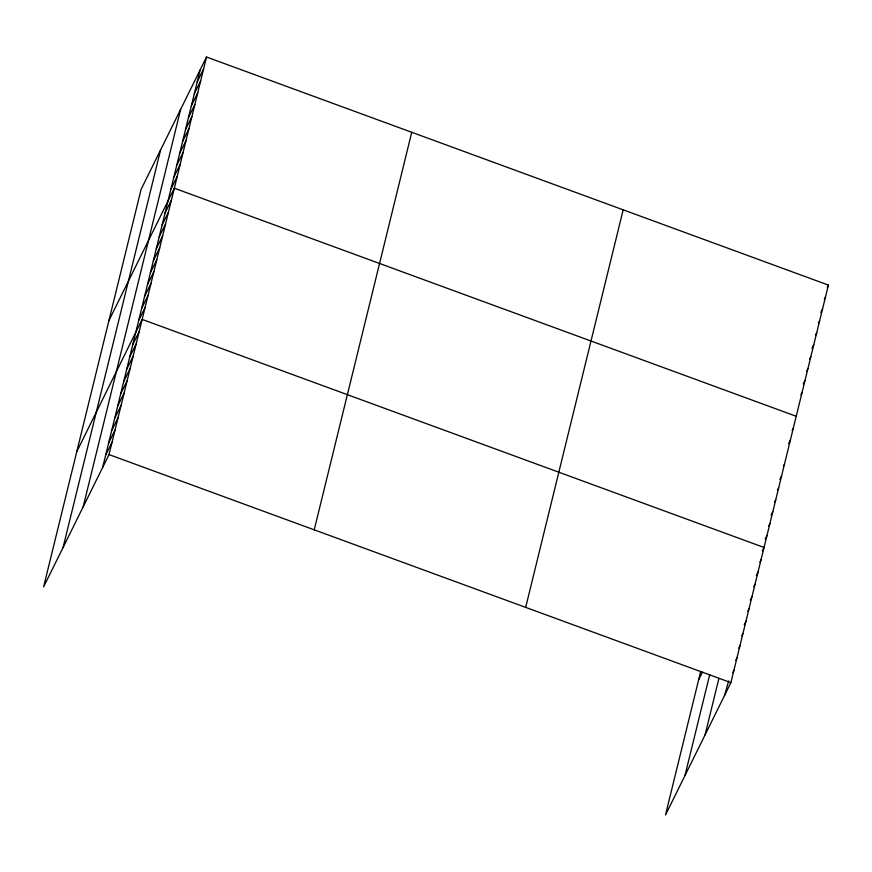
<?xml version="1.0" encoding="UTF-8"?>
<svg xmlns="http://www.w3.org/2000/svg" width="872" height="872" viewBox="0 0 872 872"><rect width="100%" height="100%" fill="white"/><g stroke="black" fill="none" stroke-linecap="round" stroke-linejoin="round"><path stroke-width="1.31" d="M63.078 547.496L160.59 149.93M83.156 506.883L180.657 109.327M102.634 467.468L200.146 69.902M206.511 57.018L141.111 189.355L43.6 586.911L109.011 454.574L206.511 57.018L828.4 285.09L730.889 682.645L665.489 814.982L700.685 671.462M314.225 529.838L411.737 132.282M525.674 607.381L623.175 209.825M684.967 775.568L709.677 674.808M705.045 734.954L718.909 678.427M724.523 695.54L728.698 680.912M197.214 81.837L203.59 68.943M194.293 93.762L200.658 80.867M191.36 105.686L197.737 92.792M188.439 117.611L194.816 104.716M185.518 129.536L191.884 116.652M182.586 141.471L188.962 128.576M179.665 153.396L186.041 140.501M176.744 165.32L183.109 152.426M173.811 177.245L180.188 164.35M170.89 189.17L177.256 176.286M108.935 320.547L174.335 188.21L796.223 416.282M165.037 213.03L171.413 200.135M162.116 224.954L168.481 212.06M159.184 236.879L165.56 223.984M156.262 248.803L162.639 235.92M153.341 260.739L159.707 247.844M150.409 272.663L156.786 259.769M147.488 284.588L153.864 271.693M144.567 296.513L150.932 283.629M141.635 308.437L148.011 295.553M138.713 320.373L145.079 307.478M76.747 451.74L142.158 319.403L764.046 547.474L762.313 550.995M132.773 344.582L139.149 331.698M129.764 356.877L136.13 343.982M126.745 369.161L133.122 356.267M123.737 381.446L130.102 368.562M120.718 393.741L127.094 380.846M117.709 406.025L124.075 393.13M114.69 418.309L121.066 405.425M111.681 430.605L118.047 417.71M108.662 442.889L115.039 429.994M105.654 455.184L112.019 442.289M827.245 287.433L828.4 285.09M824.313 299.358L825.479 297.014M820.814 312.459L822.547 308.939M818.47 323.207L819.626 320.863M815.538 335.131L816.704 332.788M812.039 348.233L813.772 344.723M809.696 358.992L810.851 356.648M806.764 370.916L807.919 368.573M803.265 384.018L804.998 380.497M800.91 394.776L802.077 392.422M792.136 430.55L793.302 428.207M788.637 443.652L790.37 440.131M783.361 466.335L784.528 463.991M779.862 479.437L781.595 475.916M777.508 490.184L778.674 487.84M774.587 502.108L775.742 499.765M771.088 515.21L772.821 511.701M768.733 525.969L769.9 523.625M765.235 539.07L766.968 535.55M698.636 679.811L702.429 672.149M759.872 562.113L761.027 559.769M756.286 575.564L758.019 572.054M753.844 586.682L754.999 584.338M750.258 600.143L751.991 596.633M747.816 611.261L748.972 608.918M744.23 624.723L745.963 621.202M741.789 635.841L742.944 633.497M738.78 648.125L739.936 645.781M735.761 660.42L736.916 658.066M732.753 672.704L733.908 670.361M109.011 454.574L730.889 682.645"/></g></svg>
